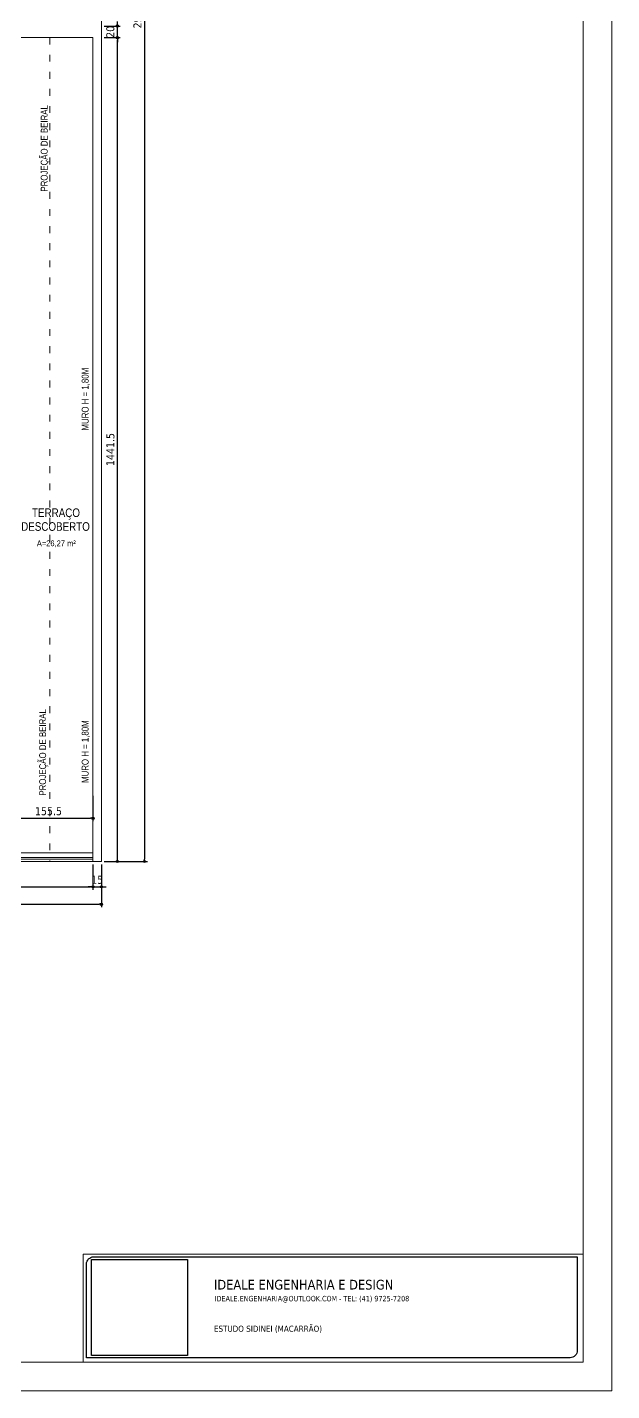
# Model space of a CAD drawing. Header units: millimetres. Extents: x 2030 to 44114, y 1520 to 18221.
# Drawn here: x 39985 to 41008, y 4954 to 7339 of the extents above; entities that cross this region are included whole.
import ezdxf
from ezdxf.enums import TextEntityAlignment as Align

# ---------------------------------------------------------------- set-up
doc = ezdxf.new("R2010")
doc.units = ezdxf.units.MM
doc.linetypes.add('ACAD_ISO03W100', pattern=[30, 12, -18])
for name, color, linetype, lineweight in [('01', 1, 'Continuous', 5), ('018 - Cotas', 244, 'Continuous', 5), ('02', 2, 'Continuous', 13), ('020 - Textos', 20, 'Continuous', 5), ('08', 8, 'Continuous', 5), ('250 - Carimbo', 250, 'Continuous', 5)]:
    doc.layers.add(name, color=color, linetype=linetype, lineweight=lineweight)
doc.styles.add('LE2', font='tahoma.ttf')
doc.styles.add('ROMANS', font='ARIALN.TTF')
doc.dimstyles.new('000_COTA075', dxfattribs={"dimtxt": 14, "dimasz": 4, "dimexe": 5, "dimexo": 5, "dimgap": 5, "dimtad": 1, "dimdec": 1, "dimzin": 12, "dimdsep": 46, "dimtxsty": 'LE2', "dimblk": 'ORIGIN', "dimcen": 0, "dimclrd": 256, "dimclre": 256, "dimclrt": 2, "dimadec": 0, "dimazin": 0, "dimtfac": 1, "dimtdec": 1, "dimtix": 1, "dimtmove": 2, "dimatfit": 3, "dimfxl": 5, "dimtolj": 1, "dimtzin": 0, "dimarcsym": 0})
picture_1 = doc.add_image_def('image1.jpg', size_in_pixel=(1080, 1080))

# ---------------------------------------------------------------- blocks, each defined once
blk = doc.blocks.new('_Origin')
at = {"color": 0, "linetype": 'ByBlock', "lineweight": -2}
blk.add_line((0, 0), (-1, 0), dxfattribs=at)
blk.add_circle((0, 0), 0.5, dxfattribs=at)
blk = doc.blocks.new('*D240')
at = {"layer": '018 - Cotas', "lineweight": -2, "transparency": 16777216}
for p, q in [((39554.3, 5874.7), (39554.3, 5830.4)), ((40099.8, 5874.7), (40099.8, 5830.4)), ((39558.3, 5835.4), (40095.8, 5835.4))]:
    blk.add_line(p, q, dxfattribs=at)
at = {"layer": 'Defpoints', "color": 0, "transparency": 16777216}
for p in [(39554.3, 5879.7), (40099.8, 5879.7), (40099.8, 5835.4)]:
    blk.add_point(p, dxfattribs=at)
at = {"layer": '018 - Cotas', "lineweight": -2, "transparency": 16777216, "xscale": 4, "yscale": 4, "zscale": 4, "rotation": 180}
blk.add_blockref('_Origin', (39554.3, 5835.4), dxfattribs=at)
at = {"layer": '018 - Cotas', "lineweight": -2, "transparency": 16777216, "xscale": 4, "yscale": 4, "zscale": 4}
blk.add_blockref('_Origin', (40099.8, 5835.4), dxfattribs=at)
at = {"layer": '018 - Cotas', "color": 2, "transparency": 16777216, "insert": (39827, 5847.5), "char_height": 14, "attachment_point": 5, "style": 'LE2'}
blk.add_mtext('\\A1;545.5', dxfattribs=at)
blk = doc.blocks.new('*D241')
at = {"layer": '018 - Cotas', "lineweight": -2, "transparency": 16777216}
for p, q in [((40099.8, 5874.7), (40099.8, 5830.4)), ((40114.8, 5874.7), (40114.8, 5830.4)), ((40095.8, 5835.4), (40091.8, 5835.4)), ((40099.8, 5835.4), (40114.8, 5835.4)), ((40118.8, 5835.4), (40122.8, 5835.4))]:
    blk.add_line(p, q, dxfattribs=at)
at = {"layer": 'Defpoints', "color": 0, "transparency": 16777216}
for p in [(40099.8, 5879.7), (40114.8, 5879.7), (40114.8, 5835.4)]:
    blk.add_point(p, dxfattribs=at)
at = {"layer": '018 - Cotas', "lineweight": -2, "transparency": 16777216, "xscale": 4, "yscale": 4, "zscale": 4}
blk.add_blockref('_Origin', (40099.8, 5835.4), dxfattribs=at)
at = {"layer": '018 - Cotas', "lineweight": -2, "transparency": 16777216, "xscale": 4, "yscale": 4, "zscale": 4, "rotation": 180}
blk.add_blockref('_Origin', (40114.8, 5835.4), dxfattribs=at)
at = {"layer": '018 - Cotas', "color": 2, "transparency": 16777216, "insert": (40107.3, 5847.6), "char_height": 14, "attachment_point": 5, "style": 'LE2'}
blk.add_mtext('\\A1;15', dxfattribs=at)
blk = doc.blocks.new('*D243')
at = {"layer": '018 - Cotas', "lineweight": -2, "transparency": 16777216}
for p, q in [((40119.8, 7321.2), (40147.7, 7321.2)), ((40142.7, 5883.7), (40142.7, 7317.2)), ((40119.8, 5879.7), (40147.7, 5879.7))]:
    blk.add_line(p, q, dxfattribs=at)
at = {"layer": 'Defpoints', "color": 0, "transparency": 16777216}
for p in [(40114.8, 7321.2), (40142.7, 7321.2), (40114.8, 5879.7)]:
    blk.add_point(p, dxfattribs=at)
at = {"layer": '018 - Cotas', "lineweight": -2, "transparency": 16777216, "xscale": 4, "yscale": 4, "zscale": 4}
for p, rotation in [((40142.7, 7321.2), 90), ((40142.7, 5879.7), 270)]:
    blk.add_blockref('_Origin', p, dxfattribs=dict(at, rotation=rotation))
at = {"layer": '018 - Cotas', "color": 2, "transparency": 16777216, "insert": (40130.5, 6600.5), "char_height": 14, "attachment_point": 5, "rotation": 90, "style": 'LE2'}
blk.add_mtext('\\A1;1441.5', dxfattribs=at)
blk = doc.blocks.new('*D212')
at = {"layer": '018 - Cotas', "lineweight": -2, "transparency": 16777216}
for p, q in [((40142.7, 7345.2), (40142.7, 7349.2)), ((40119.8, 7341.2), (40147.7, 7341.2)), ((40142.7, 7321.2), (40142.7, 7341.2)), ((40119.8, 7321.2), (40147.7, 7321.2)), ((40142.7, 7317.2), (40142.7, 7313.2))]:
    blk.add_line(p, q, dxfattribs=at)
at = {"layer": 'Defpoints', "color": 0, "transparency": 16777216}
for p in [(40114.8, 7341.2), (40142.7, 7341.2), (40114.8, 7321.2)]:
    blk.add_point(p, dxfattribs=at)
at = {"layer": '018 - Cotas', "lineweight": -2, "transparency": 16777216, "xscale": 4, "yscale": 4, "zscale": 4}
for p, rotation in [((40142.7, 7341.2), 270), ((40142.7, 7321.2), 90)]:
    blk.add_blockref('_Origin', p, dxfattribs=dict(at, rotation=rotation))
at = {"layer": '018 - Cotas', "color": 2, "transparency": 16777216, "insert": (40130.4, 7331.2), "char_height": 14, "attachment_point": 5, "rotation": 90, "style": 'LE2'}
blk.add_mtext('\\A1;20', dxfattribs=at)
blk = doc.blocks.new('*D257')
at = {"layer": '018 - Cotas', "lineweight": -2, "transparency": 16777216}
for p, q in [((38944.8, 5874.7), (38944.8, 5800)), ((40114.8, 5874.7), (40114.8, 5800)), ((38948.8, 5805), (40110.8, 5805))]:
    blk.add_line(p, q, dxfattribs=at)
at = {"layer": 'Defpoints', "color": 0, "transparency": 16777216}
for p in [(38944.8, 5879.7), (40114.8, 5879.7), (40114.8, 5805)]:
    blk.add_point(p, dxfattribs=at)
at = {"layer": '018 - Cotas', "lineweight": -2, "transparency": 16777216, "xscale": 4, "yscale": 4, "zscale": 4, "rotation": 180}
blk.add_blockref('_Origin', (38944.8, 5805), dxfattribs=at)
at = {"layer": '018 - Cotas', "lineweight": -2, "transparency": 16777216, "xscale": 4, "yscale": 4, "zscale": 4}
blk.add_blockref('_Origin', (40114.8, 5805), dxfattribs=at)
at = {"layer": '018 - Cotas', "color": 2, "transparency": 16777216, "insert": (39529.8, 5817.3), "char_height": 14, "attachment_point": 5, "style": 'LE2'}
blk.add_mtext('\\A1;1170', dxfattribs=at)
blk = doc.blocks.new('*D260')
at = {"layer": '018 - Cotas', "lineweight": -2, "transparency": 16777216}
for p, q in [((40119.8, 8836.7), (40195.1, 8836.7)), ((40190.1, 8832.7), (40190.1, 5883.7)), ((40119.8, 5879.7), (40195.1, 5879.7))]:
    blk.add_line(p, q, dxfattribs=at)
at = {"layer": 'Defpoints', "color": 0, "transparency": 16777216}
for p in [(40114.8, 8836.7), (40114.8, 5879.7), (40190.1, 5879.7)]:
    blk.add_point(p, dxfattribs=at)
at = {"layer": '018 - Cotas', "lineweight": -2, "transparency": 16777216, "xscale": 4, "yscale": 4, "zscale": 4}
for p, rotation in [((40190.1, 8836.7), 90), ((40190.1, 5879.7), 270)]:
    blk.add_blockref('_Origin', p, dxfattribs=dict(at, rotation=rotation))
at = {"layer": '018 - Cotas', "color": 2, "transparency": 16777216, "insert": (40177.9, 7358.2), "char_height": 14, "attachment_point": 5, "rotation": 90, "style": 'LE2'}
blk.add_mtext('\\A1;2957', dxfattribs=at)
blk = doc.blocks.new('WOEIFHNWIUJBENQ')
at = {"layer": '250 - Carimbo'}
for points in [[(35439.6, 21880.3), (38409.6, 21880.3), (38409.6, 17680.3), (35439.6, 17680.3)], [(35489.6, 21830.3), (38359.6, 21830.3), (38359.6, 17730.3), (35489.6, 17730.3)]]:
    blk.add_lwpolyline(points, close=True, dxfattribs=at)
blk = doc.blocks.new('*D313')
at = {"layer": '018 - Cotas', "lineweight": -2, "transparency": 16777216}
for p, q in [((39944.3, 5994.7), (39944.3, 5950.4)), ((40099.8, 5994.7), (40099.8, 5950.4)), ((39948.3, 5955.4), (40095.8, 5955.4))]:
    blk.add_line(p, q, dxfattribs=at)
at = {"layer": 'Defpoints', "color": 0, "transparency": 16777216}
for p in [(39944.3, 5999.7), (40099.8, 5999.7), (40099.8, 5955.4)]:
    blk.add_point(p, dxfattribs=at)
at = {"layer": '018 - Cotas', "lineweight": -2, "transparency": 16777216, "xscale": 4, "yscale": 4, "zscale": 4, "rotation": 180}
blk.add_blockref('_Origin', (39944.3, 5955.4), dxfattribs=at)
at = {"layer": '018 - Cotas', "lineweight": -2, "transparency": 16777216, "xscale": 4, "yscale": 4, "zscale": 4}
blk.add_blockref('_Origin', (40099.8, 5955.4), dxfattribs=at)
at = {"layer": '018 - Cotas', "color": 2, "transparency": 16777216, "insert": (40022, 5967.6), "char_height": 14, "attachment_point": 5, "style": 'LE2'}
blk.add_mtext('\\A1;155.5', dxfattribs=at)

msp = doc.modelspace()

# ---------------------------------------------------------------- linework, layer by layer
msp.add_lwpolyline([(40101.2, 5188.1), (40947.85, 5188.1), (40947.85, 5024.11, -0.4142136), (40935.18, 5011.45), (40088.53, 5011.45), (40088.53, 5175.44, -0.4142136)], format="xyb", close=True)
at = {"layer": '01'}
for p, q in [((39944.29, 7321.24), (40099.79, 7321.24)), ((40099.79, 5894.74), (40099.79, 5879.74))]:
    msp.add_line(p, q, dxfattribs=at)
for points in [[(38944.79, 5879.74), (40114.79, 5879.74), (40114.79, 8836.74), (38944.79, 8836.74), (38944.79, 5879.74)], [(38959.79, 7391.24), (38959.79, 5894.74), (40099.79, 5894.74), (40099.79, 7321.24)]]:
    msp.add_lwpolyline(points, dxfattribs=at)
at = {"layer": '02'}
for p, q in [((39554.29, 5886.74), (40099.79, 5886.74)), ((39554.29, 5883.74), (40099.79, 5883.74))]:
    msp.add_line(p, q, dxfattribs=at)
at = {"layer": '08', "linetype": 'ACAD_ISO03W100'}
msp.add_lwpolyline([(40024.29, 7321.24), (40024.29, 5879.74), (39035.29, 5879.74), (39035.29, 5899.74), (39035.29, 7391.24)], dxfattribs=at)
at = {"layer": '250 - Carimbo'}
for p, q in [((40082.88, 5003.78), (40082.88, 5192.5)), ((40082.88, 5192.5), (40958.17, 5192.5))]:
    msp.add_line(p, q, dxfattribs=at)

# ---------------------------------------------------------------- block references
at = {"layer": '08'}
msp.add_blockref('WOEIFHNWIUJBENQ', (2598.57, -12726.52), dxfattribs=at)

# ---------------------------------------------------------------- texts
at = {"color": 7, "style": 'LE2'}
for s, height, p in [('IDEALE ENGENHARIA E DESIGN', 17, (40311.74, 5130.83)), ('IDEALE.ENGENHARIA@OUTLOOK.COM - TEL: (41) 9725-7208', 9.5, (40313.07, 5110.22)), ('ESTUDO SIDINEI (MACARRÃO)', 10.6667, (40311.74, 5056.9))]:
    msp.add_text(s, height=height, dxfattribs=at).set_placement(p)
at = {"layer": '020 - Textos', "style": 'ROMANS'}
for s, p in [('PROJEÇÃO DE BEIRAL', (40020.54, 7127.33)), ('MURO H = 1,80M', (40092.23, 6688.55)), ('PROJEÇÃO DE BEIRAL', (40017.83, 6070.6)), ('MURO H = 1,80M', (40092.23, 6071.91))]:
    msp.add_text(s, height=12, rotation=90, dxfattribs=at).set_placement(p, align=Align.CENTER)
for s, p in [('TERRAÇO', (40035.19, 6482.38)), ('DESCOBERTO', (40034.33, 6458.26))]:
    msp.add_text(s, height=15, dxfattribs=at).set_placement(p, align=Align.CENTER)
at = {"layer": '020 - Textos', "insert": (40035.73, 6429.49), "char_height": 10, "width": 130.9131, "attachment_point": 8, "line_spacing_factor": 0.994243, "style": 'ROMANS'}
msp.add_mtext('A=26,27 m²', dxfattribs=at)

# ---------------------------------------------------------------- dimensions: what is measured, and where the dimension line sits
at = {"layer": '018 - Cotas'}
for base, p1, p2, picture, middle in [((40190.15, 5879.74), (40114.79, 8836.74), (40114.79, 5879.74), '*D260', (40177.86, 7358.24)), ((40142.7, 7341.24), (40114.79, 7321.24), (40114.79, 7341.24), '*D212', (40130.41, 7331.24)), ((40142.7, 7321.24), (40114.79, 5879.74), (40114.79, 7321.24), '*D243', (40130.54, 6600.49))]:
    dim = msp.add_linear_dim(base=base, p1=p1, p2=p2, angle=90, dimstyle='000_COTA075', dxfattribs=at)
    dim.commit()
    dim.dimension.update_dxf_attribs({"geometry": picture, "text_midpoint": middle})
for base, p1, p2, picture, middle in [((40099.79, 5955.4), (39944.29, 5999.74), (40099.79, 5999.74), '*D313', (40022.04, 5967.57)), ((40114.79, 5804.98), (38944.79, 5879.74), (40114.79, 5879.74), '*D257', (39529.79, 5817.27)), ((40099.79, 5835.39), (39554.29, 5879.74), (40099.79, 5879.74), '*D240', (39827.04, 5847.53)), ((40114.79, 5835.39), (40099.79, 5879.74), (40114.79, 5879.74), '*D241', (40107.29, 5847.56))]:
    dim = msp.add_linear_dim(base=base, p1=p1, p2=p2, dimstyle='000_COTA075', dxfattribs=at)
    dim.commit()
    dim.dimension.update_dxf_attribs({"geometry": picture, "text_midpoint": middle})

# ---------------------------------------------------------------- pictures from other files: only their frames are drawn
image = msp.add_image(picture_1, insert=(40097.09, 5015.3), size_in_units=(168.28, 168.28))
image.dxf.flags = 7

doc.saveas('drawing.dxf')
